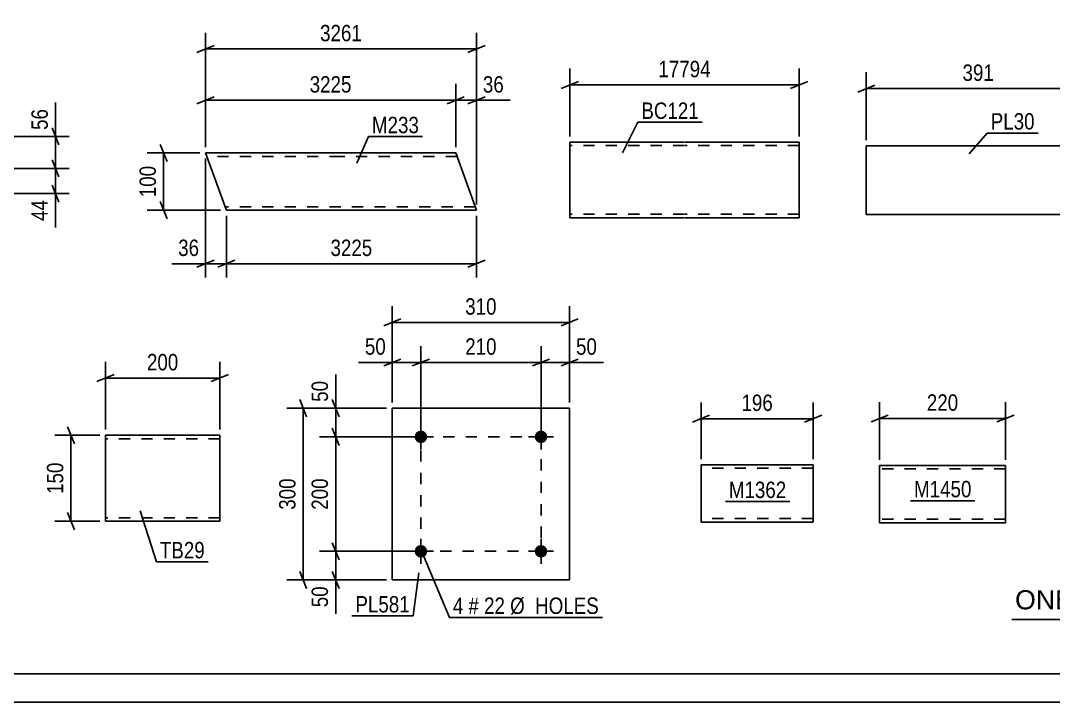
# Model space of a CAD drawing. Header units: millimetres. Extents: x 0 to 841, y 0 to 594.
# Drawn here: x 229.7 to 410.2, y 0 to 119.1 of the extents above; entities that cross this region are included whole.
import ezdxf

# ---------------------------------------------------------------- set-up
doc = ezdxf.new("R2010")
doc.units = ezdxf.units.MM
doc.linetypes.add('DXK_LINE_DOT2', pattern=[3.9198, 1.9599, -1.9599])
doc.styles.add('Arial', font='ARIAL.TTF', dxfattribs={"height": 0.2})
doc.styles.add('Arial Narrow', font='ARIALN.TTF', dxfattribs={"height": 0.2})

# ---------------------------------------------------------------- blocks, each defined once
blk = doc.blocks.new('Unknown-404166562-1135')
at = {"color": 5, "linetype": 'Continuous'}
for p, q in [((5, 5), (836, 5)), ((0, 0), (841, 0))]:
    blk.add_line(p, q, dxfattribs=at)
blk = doc.blocks.new('Unknown-404166562-55464')
at = {"color": 7, "linetype": 'Continuous'}
blk.add_line((403, 14.5), (473, 14.5), dxfattribs=at)
at = {"color": 7, "style": 'Arial'}
blk.add_text('ONE-TRUSS MARKED AS TR31', height=3.3428, dxfattribs=at).set_placement((403.54, 16.25))
blk = doc.blocks.new('Part-404166562-3563 - 3547')
at = {"color": 2, "linetype": 'Continuous'}
for p, q in [((377.53, 97.24), (377.53, 85.24)), ((416.67, 97.24), (377.53, 97.24)), ((416.67, 85.24), (416.67, 97.24)), ((377.53, 85.24), (416.67, 85.24))]:
    blk.add_line(p, q, dxfattribs=at)
blk = doc.blocks.new('Part-404166562-3443 - 3437')
at = {"color": 2, "linetype": 'Continuous'}
for p, q in [((244.5, 46.66), (244.5, 45.46)), ((264.5, 46.66), (244.5, 46.66)), ((244.5, 32.4), (244.5, 45.46)), ((264.5, 46.66), (264.5, 46.57)), ((264.5, 46.57), (264.5, 45.46)), ((264.5, 31.66), (264.5, 45.46)), ((244.5, 31.75), (244.5, 32.4)), ((244.5, 31.66), (244.5, 31.75)), ((264.5, 31.66), (244.5, 31.66))]:
    blk.add_line(p, q, dxfattribs=at)
at = {"color": 7, "linetype": 'DXK_LINE_DOT2'}
for p, q in [((264.5, 46.06), (244.5, 46.06)), ((264.5, 46.66), (264.5, 46.66)), ((264.5, 45.46), (264.5, 46.31)), ((244.5, 32.4), (244.5, 32.01)), ((244.5, 32.26), (244.5, 32.31)), ((264.5, 32.26), (244.5, 32.26)), ((244.5, 31.66), (244.5, 31.66)), ((264.5, 32.26), (264.5, 32.31))]:
    blk.add_line(p, q, dxfattribs=at)
blk = doc.blocks.new('Part-404166562-4142 - 4136')
at = {"color": 2, "linetype": 'Continuous'}
for p, q in [((265.6, 86.09), (262, 96)), ((285.64, 96), (262, 96)), ((305.74, 96), (285.74, 96)), ((309.38, 86), (305.74, 96)), ((265.64, 86), (265.6, 86.09)), ((265.64, 86), (285.64, 86)), ((285.74, 86), (309.38, 86))]:
    blk.add_line(p, q, dxfattribs=at)
at = {"color": 7, "linetype": 'DXK_LINE_DOT2'}
for p, q in [((285.64, 95.4), (262.22, 95.4)), ((305.96, 95.4), (285.74, 95.4)), ((285.64, 86.6), (265.42, 86.6)), ((309.16, 86.6), (285.74, 86.6))]:
    blk.add_line(p, q, dxfattribs=at)
blk = doc.blocks.new('Part-404166562-3143 - 3135')
at = {"color": 2, "linetype": 'Continuous'}
for p, q in [((345.7, 97.88), (325.7, 97.88)), ((325.7, 84.77), (325.7, 97.88)), ((365.8, 97.88), (345.8, 97.88)), ((365.8, 97.88), (365.8, 97.78)), ((365.8, 97.78), (365.8, 96.68)), ((365.8, 96.68), (365.8, 85.88)), ((365.8, 84.68), (365.8, 85.88)), ((325.7, 84.68), (325.7, 84.77)), ((345.7, 84.68), (325.7, 84.68)), ((365.8, 84.68), (345.8, 84.68))]:
    blk.add_line(p, q, dxfattribs=at)
at = {"color": 7, "linetype": 'DXK_LINE_DOT2'}
for p, q in [((365.8, 96.68), (365.8, 97.52)), ((345.7, 97.28), (325.7, 97.28)), ((365.8, 97.28), (345.8, 97.28)), ((325.7, 85.28), (325.7, 85.32)), ((345.7, 85.28), (325.7, 85.28)), ((365.8, 85.28), (345.8, 85.28)), ((365.8, 85.32), (365.8, 85.65)), ((365.8, 85.28), (365.8, 85.32))]:
    blk.add_line(p, q, dxfattribs=at)
blk = doc.blocks.new('Part-404166562-54112 - 54111')
at = {"color": 2, "linetype": 'Continuous'}
for p, q in [((294.66, 51.39), (294.66, 21.39)), ((294.66, 51.39), (325.66, 51.39)), ((325.66, 51.39), (325.66, 21.39)), ((294.66, 21.39), (325.66, 21.39))]:
    blk.add_line(p, q, dxfattribs=at)
blk = doc.blocks.new('Bolt-404166562-54113 - 54111')
at = {"linetype": 'Continuous'}
for points in [[(300.76, 26.39, -1), (298.56, 26.39, -1)], [(321.76, 26.39, -1), (319.56, 26.39, -1)]]:
    blk.add_hatch(color=1, dxfattribs=at).paths.add_polyline_path(points)
at = {"color": 1, "linetype": 'Continuous'}
for p, q in [((299.66, 28.59), (299.66, 24.19)), ((320.66, 28.59), (320.66, 24.19)), ((297.46, 26.39), (301.86, 26.39)), ((318.46, 26.39), (322.86, 26.39))]:
    blk.add_line(p, q, dxfattribs=at)
blk = doc.blocks.new('Bolt-404166562-54114 - 54111')
at = {"linetype": 'Continuous'}
for points in [[(300.76, 46.39, -1), (298.56, 46.39, -1)], [(321.76, 46.39, -1), (319.56, 46.39, -1)]]:
    blk.add_hatch(color=1, dxfattribs=at).paths.add_polyline_path(points)
at = {"color": 1, "linetype": 'Continuous'}
for p, q in [((299.66, 48.59), (299.66, 44.19)), ((320.66, 48.59), (320.66, 44.19)), ((297.46, 46.39), (301.86, 46.39)), ((318.46, 46.39), (322.86, 46.39))]:
    blk.add_line(p, q, dxfattribs=at)
blk = doc.blocks.new('Part-404166562-54121 - 54120')
at = {"color": 2, "linetype": 'Continuous'}
for p, q in [((368.25, 41.5), (348.64, 41.5)), ((348.64, 41.5), (348.64, 31.59)), ((368.25, 41.5), (368.25, 31.5)), ((348.64, 31.5), (348.64, 31.59)), ((368.25, 31.5), (348.64, 31.5))]:
    blk.add_line(p, q, dxfattribs=at)
at = {"color": 7, "linetype": 'DXK_LINE_DOT2'}
for p, q in [((368.25, 40.9), (348.64, 40.9)), ((348.64, 32.1), (348.64, 32.15)), ((368.25, 32.1), (348.64, 32.1)), ((368.25, 32.1), (368.25, 32.15))]:
    blk.add_line(p, q, dxfattribs=at)
blk = doc.blocks.new('Part-404166562-54149 - 54148')
at = {"color": 2, "linetype": 'Continuous'}
for p, q in [((401.86, 41.38), (379.86, 41.38)), ((379.86, 41.38), (379.86, 31.48)), ((401.86, 41.38), (401.86, 31.38)), ((379.86, 31.38), (379.86, 31.48)), ((401.86, 31.38), (379.86, 31.38))]:
    blk.add_line(p, q, dxfattribs=at)
at = {"color": 7, "linetype": 'DXK_LINE_DOT2'}
for p, q in [((401.86, 40.78), (379.86, 40.78)), ((401.86, 41.29), (401.86, 41.38)), ((379.86, 31.98), (379.86, 32.03)), ((401.86, 31.98), (379.86, 31.98)), ((401.86, 31.98), (401.86, 32.03))]:
    blk.add_line(p, q, dxfattribs=at)
blk = doc.blocks.new('Rectangle-404166562-54883 - 54111')
at = {"color": 1, "linetype": 'DXK_LINE_DOT2'}
blk.add_lwpolyline([(299.66, 46.39), (320.66, 46.39), (320.66, 26.39), (299.66, 26.39), (299.66, 46.39)], close=True, dxfattribs=at)
blk = doc.blocks.new('StraightDimension-404166562-3565 - 3547')
at = {"color": 7, "linetype": 'Continuous'}
for p, q in [((377.53, 98.24), (377.53, 110.09)), ((416.67, 98.24), (416.67, 110.09)), ((379.03, 107.84), (376.03, 106.64)), ((377.53, 107.24), (416.67, 107.24)), ((415.17, 106.64), (418.17, 107.84))]:
    blk.add_line(p, q, dxfattribs=at)
at = {"color": 0}
blk.add_wipeout([(400.44, 107.99), (400.44, 112.19), (393.76, 112.19), (393.76, 107.99)], dxfattribs=at)
at = {"color": 3, "style": 'Arial Narrow'}
blk.add_text('391', height=2.863, dxfattribs=at).set_placement((394.36, 108.59))
blk = doc.blocks.new('StraightDimension-404166562-2038 - 1853')
at = {"color": 7, "linetype": 'Continuous'}
for p, q in [((235.17, 100.39), (236.37, 97.39)), ((216.46, 98.89), (238.17, 98.89)), ((235.77, 93.3), (235.77, 98.89)), ((236.37, 91.8), (235.17, 94.8)), ((223.8, 93.3), (238.17, 93.3))]:
    blk.add_line(p, q, dxfattribs=at)
at = {"color": 0}
blk.add_wipeout([(235.02, 104.27), (230.82, 104.27), (230.82, 99.42), (235.02, 99.42)], dxfattribs=at)
at = {"color": 7, "linetype": 'Continuous'}
blk.add_line((235.77, 98.89), (235.77, 104.8), dxfattribs=at)
blk.add_line((235.77, 98.89), (235.77, 104.8), dxfattribs=at)
at = {"color": 3, "style": 'Arial Narrow'}
blk.add_text('56', height=2.863, rotation=90.0002, dxfattribs=at).set_placement((234.42, 100.02))
blk = doc.blocks.new('StraightDimension-404166562-2057 - 1853')
at = {"color": 7, "linetype": 'Continuous'}
for p, q in [((235.17, 94.8), (236.37, 91.8)), ((223.8, 93.3), (238.17, 93.3)), ((235.77, 88.89), (235.77, 93.3)), ((236.37, 87.39), (235.17, 90.39)), ((222.43, 88.89), (238.17, 88.89))]:
    blk.add_line(p, q, dxfattribs=at)
at = {"color": 0}
blk.add_wipeout([(235.02, 88.37), (230.82, 88.37), (230.82, 83.51), (235.02, 83.51)], dxfattribs=at)
at = {"color": 7, "linetype": 'Continuous'}
blk.add_line((235.77, 88.89), (235.77, 82.99), dxfattribs=at)
blk.add_line((235.77, 88.89), (235.77, 82.99), dxfattribs=at)
at = {"color": 3, "style": 'Arial Narrow'}
blk.add_text('44', height=2.863, rotation=90.0002, dxfattribs=at).set_placement((234.42, 84.11))
blk = doc.blocks.new('StraightDimension-404166562-3446 - 3437')
at = {"color": 7, "linetype": 'Continuous'}
for p, q in [((239.08, 45.16), (237.88, 48.16)), ((243.5, 46.66), (235.63, 46.66)), ((238.48, 31.66), (238.48, 46.66)), ((237.88, 33.16), (239.08, 30.16)), ((243.5, 31.66), (235.63, 31.66))]:
    blk.add_line(p, q, dxfattribs=at)
at = {"color": 0}
blk.add_wipeout([(237.73, 42.51), (233.53, 42.51), (233.53, 35.82), (237.73, 35.82)], dxfattribs=at)
at = {"color": 3, "style": 'Arial Narrow'}
blk.add_text('150', height=2.863, rotation=90.0002, dxfattribs=at).set_placement((237.13, 36.42))
blk = doc.blocks.new('StraightDimension-404166562-3457 - 3437')
at = {"color": 7, "linetype": 'Continuous'}
for p, q in [((244.5, 47.66), (244.5, 59.51)), ((264.5, 47.66), (264.5, 59.51)), ((246, 57.26), (243, 56.06)), ((244.5, 56.66), (264.5, 56.66)), ((263, 56.06), (266, 57.26))]:
    blk.add_line(p, q, dxfattribs=at)
at = {"color": 0}
blk.add_wipeout([(257.84, 57.41), (257.84, 61.61), (251.16, 61.61), (251.16, 57.41)], dxfattribs=at)
at = {"color": 3, "style": 'Arial Narrow'}
blk.add_text('200', height=2.863, dxfattribs=at).set_placement((251.76, 58.01))
blk = doc.blocks.new('StraightDimension-404166562-4208 - 4136')
at = {"color": 7, "linetype": 'Continuous'}
for p, q in [((262, 95), (262, 74.24)), ((265.64, 85), (265.64, 74.24)), ((260.5, 76.04), (263.5, 77.24)), ((262, 76.64), (265.64, 76.64)), ((267.14, 77.24), (264.14, 76.04))]:
    blk.add_line(p, q, dxfattribs=at)
at = {"color": 0}
blk.add_wipeout([(261.47, 77.39), (261.47, 81.59), (256.62, 81.59), (256.62, 77.39)], dxfattribs=at)
at = {"color": 7, "linetype": 'Continuous'}
blk.add_line((262, 76.64), (256.09, 76.64), dxfattribs=at)
blk.add_line((262, 76.64), (256.09, 76.64), dxfattribs=at)
at = {"color": 3, "style": 'Arial Narrow'}
blk.add_text('36', height=2.863, dxfattribs=at).set_placement((257.22, 77.99))
blk = doc.blocks.new('StraightDimension-404166562-4162 - 4136')
at = {"color": 7, "linetype": 'Continuous'}
for p, q in [((262, 97), (262, 108.05)), ((305.74, 97), (305.74, 108.05)), ((263.5, 105.8), (260.5, 104.6)), ((262, 105.2), (305.74, 105.2)), ((304.24, 104.6), (307.24, 105.8))]:
    blk.add_line(p, q, dxfattribs=at)
at = {"color": 0}
blk.add_wipeout([(288.12, 105.95), (288.12, 110.15), (279.61, 110.15), (279.61, 105.95)], dxfattribs=at)
at = {"color": 3, "style": 'Arial Narrow'}
blk.add_text('3225', height=2.863, dxfattribs=at).set_placement((280.21, 106.55))
blk = doc.blocks.new('StraightDimension-404166562-4226 - 4136')
at = {"color": 7, "linetype": 'Continuous'}
for p, q in [((261, 96), (251.82, 96)), ((254.07, 97.5), (255.27, 94.5)), ((254.67, 86), (254.67, 96)), ((255.27, 84.5), (254.07, 87.5)), ((264.64, 86), (251.82, 86))]:
    blk.add_line(p, q, dxfattribs=at)
at = {"color": 0}
blk.add_wipeout([(253.92, 94.34), (249.72, 94.34), (249.72, 87.66), (253.92, 87.66)], dxfattribs=at)
at = {"color": 3, "style": 'Arial Narrow'}
blk.add_text('100', height=2.863, rotation=90.0002, dxfattribs=at).set_placement((253.32, 88.26))
blk = doc.blocks.new('StraightDimension-404166562-4145 - 4136')
at = {"color": 7, "linetype": 'Continuous'}
for p, q in [((305.74, 97), (305.74, 108.05)), ((309.38, 87), (309.38, 108.05)), ((304.24, 104.6), (307.24, 105.8)), ((305.74, 105.2), (309.38, 105.2)), ((310.88, 105.8), (307.88, 104.6))]:
    blk.add_line(p, q, dxfattribs=at)
at = {"color": 0}
blk.add_wipeout([(314.76, 105.95), (314.76, 110.15), (309.9, 110.15), (309.9, 105.95)], dxfattribs=at)
at = {"color": 7, "linetype": 'Continuous'}
blk.add_line((309.38, 105.2), (315.28, 105.2), dxfattribs=at)
blk.add_line((309.38, 105.2), (315.28, 105.2), dxfattribs=at)
at = {"color": 3, "style": 'Arial Narrow'}
blk.add_text('36', height=2.863, dxfattribs=at).set_placement((310.5, 106.55))
blk = doc.blocks.new('StraightDimension-404166562-4180 - 4136')
at = {"color": 7, "linetype": 'Continuous'}
for p, q in [((262, 97), (262, 117.01)), ((309.38, 87), (309.38, 117.01)), ((263.5, 114.76), (260.5, 113.56)), ((262, 114.16), (309.38, 114.16)), ((307.88, 113.56), (310.88, 114.76))]:
    blk.add_line(p, q, dxfattribs=at)
at = {"color": 0}
blk.add_wipeout([(289.94, 114.91), (289.94, 119.11), (281.43, 119.11), (281.43, 114.91)], dxfattribs=at)
at = {"color": 3, "style": 'Arial Narrow'}
blk.add_text('3261', height=2.863, dxfattribs=at).set_placement((282.03, 115.51))
blk = doc.blocks.new('StraightDimension-404166562-4191 - 4136')
at = {"color": 7, "linetype": 'Continuous'}
for p, q in [((265.64, 85), (265.64, 74.24)), ((309.38, 85), (309.38, 74.24)), ((267.14, 77.24), (264.14, 76.04)), ((265.64, 76.64), (309.38, 76.64)), ((307.88, 76.04), (310.88, 77.24))]:
    blk.add_line(p, q, dxfattribs=at)
at = {"color": 0}
blk.add_wipeout([(291.76, 77.39), (291.76, 81.59), (283.25, 81.59), (283.25, 77.39)], dxfattribs=at)
at = {"color": 3, "style": 'Arial Narrow'}
blk.add_text('3225', height=2.863, dxfattribs=at).set_placement((283.85, 77.99))
blk = doc.blocks.new('StraightDimension-404166562-3146 - 3135')
at = {"color": 7, "linetype": 'Continuous'}
for p, q in [((325.7, 98.88), (325.7, 110.73)), ((365.8, 98.88), (365.8, 110.73)), ((327.2, 108.48), (324.2, 107.28)), ((364.3, 107.28), (367.3, 108.48)), ((325.7, 107.88), (365.8, 107.88))]:
    blk.add_line(p, q, dxfattribs=at)
at = {"color": 0}
blk.add_wipeout([(350.92, 108.63), (350.92, 112.83), (340.58, 112.83), (340.58, 108.63)], dxfattribs=at)
at = {"color": 3, "style": 'Arial Narrow'}
blk.add_text('17794', height=2.863, dxfattribs=at).set_placement((341.18, 109.23))
blk = doc.blocks.new('StraightDimension-404166562-54195 - 54111')
at = {"color": 7, "linetype": 'Continuous'}
for p, q in [((284.16, 52.89), (285.36, 49.89)), ((293.66, 51.39), (281.91, 51.39)), ((284.76, 46.39), (284.76, 51.39)), ((285.36, 44.89), (284.16, 47.89)), ((298.66, 46.39), (281.91, 46.39))]:
    blk.add_line(p, q, dxfattribs=at)
at = {"color": 0}
blk.add_wipeout([(284.01, 56.77), (279.81, 56.77), (279.81, 51.91), (284.01, 51.91)], dxfattribs=at)
at = {"color": 7, "linetype": 'Continuous'}
blk.add_line((284.76, 51.39), (284.76, 57.3), dxfattribs=at)
blk.add_line((284.76, 51.39), (284.76, 57.3), dxfattribs=at)
at = {"color": 3, "style": 'Arial Narrow'}
blk.add_text('50', height=2.863, rotation=90.0002, dxfattribs=at).set_placement((283.41, 52.51))
blk = doc.blocks.new('StraightDimension-404166562-54196 - 54111')
at = {"color": 7, "linetype": 'Continuous'}
for p, q in [((285.36, 44.89), (284.16, 47.89)), ((298.66, 46.39), (281.91, 46.39)), ((284.76, 26.39), (284.76, 46.39)), ((284.16, 27.89), (285.36, 24.89)), ((298.66, 26.39), (281.91, 26.39))]:
    blk.add_line(p, q, dxfattribs=at)
at = {"color": 0}
blk.add_wipeout([(284.01, 39.73), (279.81, 39.73), (279.81, 33.05), (284.01, 33.05)], dxfattribs=at)
at = {"color": 3, "style": 'Arial Narrow'}
blk.add_text('200', height=2.863, rotation=90.0002, dxfattribs=at).set_placement((283.41, 33.65))
blk = doc.blocks.new('StraightDimension-404166562-54197 - 54111')
at = {"color": 7, "linetype": 'Continuous'}
for p, q in [((284.16, 27.89), (285.36, 24.89)), ((298.66, 26.39), (281.91, 26.39)), ((284.76, 21.39), (284.76, 26.39)), ((285.36, 19.89), (284.16, 22.89)), ((293.66, 21.39), (281.91, 21.39))]:
    blk.add_line(p, q, dxfattribs=at)
at = {"color": 0}
blk.add_wipeout([(284.01, 20.86), (279.81, 20.86), (279.81, 16.01), (284.01, 16.01)], dxfattribs=at)
at = {"color": 7, "linetype": 'Continuous'}
blk.add_line((284.76, 21.39), (284.76, 15.48), dxfattribs=at)
blk.add_line((284.76, 21.39), (284.76, 15.48), dxfattribs=at)
at = {"color": 3, "style": 'Arial Narrow'}
blk.add_text('50', height=2.863, rotation=90.0002, dxfattribs=at).set_placement((283.41, 16.61))
blk = doc.blocks.new('StraightDimension-404166562-54207 - 54111')
at = {"color": 7, "linetype": 'Continuous'}
for p, q in [((279.68, 49.89), (278.48, 52.89)), ((293.66, 51.39), (276.23, 51.39)), ((279.08, 21.39), (279.08, 51.39)), ((278.48, 22.89), (279.68, 19.89)), ((293.66, 21.39), (276.23, 21.39))]:
    blk.add_line(p, q, dxfattribs=at)
at = {"color": 0}
blk.add_wipeout([(278.33, 39.73), (274.13, 39.73), (274.13, 33.05), (278.33, 33.05)], dxfattribs=at)
at = {"color": 3, "style": 'Arial Narrow'}
blk.add_text('300', height=2.863, rotation=90.0002, dxfattribs=at).set_placement((277.73, 33.65))
blk = doc.blocks.new('StraightDimension-404166562-54227 - 54111')
at = {"color": 7, "linetype": 'Continuous'}
for p, q in [((294.66, 52.39), (294.66, 69.24)), ((325.66, 52.39), (325.66, 69.24)), ((296.16, 66.99), (293.16, 65.79)), ((324.16, 65.79), (327.16, 66.99)), ((294.66, 66.39), (325.66, 66.39))]:
    blk.add_line(p, q, dxfattribs=at)
at = {"color": 0}
blk.add_wipeout([(313.5, 67.14), (313.5, 71.34), (306.81, 71.34), (306.81, 67.14)], dxfattribs=at)
at = {"color": 3, "style": 'Arial Narrow'}
blk.add_text('310', height=2.863, dxfattribs=at).set_placement((307.41, 67.74))
blk = doc.blocks.new('StraightDimension-404166562-54803 - 54111')
at = {"color": 7, "linetype": 'Continuous'}
for p, q in [((320.66, 47.39), (320.66, 62.24)), ((325.66, 52.39), (325.66, 62.24)), ((319.16, 58.79), (322.16, 59.99)), ((327.16, 59.99), (324.16, 58.79)), ((320.66, 59.39), (325.66, 59.39))]:
    blk.add_line(p, q, dxfattribs=at)
at = {"color": 0}
blk.add_wipeout([(331.04, 60.14), (331.04, 64.34), (326.18, 64.34), (326.18, 60.14)], dxfattribs=at)
at = {"color": 7, "linetype": 'Continuous'}
blk.add_line((325.66, 59.39), (331.56, 59.39), dxfattribs=at)
blk.add_line((325.66, 59.39), (331.56, 59.39), dxfattribs=at)
at = {"color": 3, "style": 'Arial Narrow'}
blk.add_text('50', height=2.863, dxfattribs=at).set_placement((326.78, 60.74))
blk = doc.blocks.new('StraightDimension-404166562-54804 - 54111')
at = {"color": 7, "linetype": 'Continuous'}
for p, q in [((299.66, 47.39), (299.66, 62.24)), ((320.66, 47.39), (320.66, 62.24)), ((301.16, 59.99), (298.16, 58.79)), ((319.16, 58.79), (322.16, 59.99)), ((299.66, 59.39), (320.66, 59.39))]:
    blk.add_line(p, q, dxfattribs=at)
at = {"color": 0}
blk.add_wipeout([(313.5, 60.14), (313.5, 64.34), (306.81, 64.34), (306.81, 60.14)], dxfattribs=at)
at = {"color": 3, "style": 'Arial Narrow'}
blk.add_text('210', height=2.863, dxfattribs=at).set_placement((307.41, 60.74))
blk = doc.blocks.new('StraightDimension-404166562-54805 - 54111')
at = {"color": 7, "linetype": 'Continuous'}
for p, q in [((294.66, 52.39), (294.66, 62.24)), ((299.66, 47.39), (299.66, 62.24)), ((293.16, 58.79), (296.16, 59.99)), ((301.16, 59.99), (298.16, 58.79)), ((294.66, 59.39), (299.66, 59.39))]:
    blk.add_line(p, q, dxfattribs=at)
at = {"color": 0}
blk.add_wipeout([(294.13, 60.14), (294.13, 64.34), (289.27, 64.34), (289.27, 60.14)], dxfattribs=at)
at = {"color": 7, "linetype": 'Continuous'}
blk.add_line((294.66, 59.39), (288.75, 59.39), dxfattribs=at)
blk.add_line((294.66, 59.39), (288.75, 59.39), dxfattribs=at)
at = {"color": 3, "style": 'Arial Narrow'}
blk.add_text('50', height=2.863, dxfattribs=at).set_placement((289.87, 60.74))
blk = doc.blocks.new('StraightDimension-404166562-54231 - 54120')
at = {"color": 7, "linetype": 'Continuous'}
for p, q in [((348.64, 42.5), (348.64, 52.41)), ((368.25, 42.5), (368.25, 52.41)), ((350.14, 50.16), (347.14, 48.96)), ((348.64, 49.56), (368.25, 49.56)), ((366.75, 48.96), (369.75, 50.16))]:
    blk.add_line(p, q, dxfattribs=at)
at = {"color": 0}
blk.add_wipeout([(361.79, 50.31), (361.79, 54.51), (355.11, 54.51), (355.11, 50.31)], dxfattribs=at)
at = {"color": 3, "style": 'Arial Narrow'}
blk.add_text('196', height=2.863, dxfattribs=at).set_placement((355.71, 50.91))
blk = doc.blocks.new('StraightDimension-404166562-54235 - 54148')
at = {"color": 7, "linetype": 'Continuous'}
for p, q in [((379.86, 42.38), (379.86, 52.45)), ((401.86, 42.38), (401.86, 52.45)), ((381.36, 50.2), (378.36, 49)), ((379.86, 49.6), (401.86, 49.6)), ((400.36, 49), (403.36, 50.2))]:
    blk.add_line(p, q, dxfattribs=at)
at = {"color": 0}
blk.add_wipeout([(394.2, 50.35), (394.2, 54.55), (387.52, 54.55), (387.52, 50.35)], dxfattribs=at)
at = {"color": 3, "style": 'Arial Narrow'}
blk.add_text('220', height=2.863, dxfattribs=at).set_placement((388.12, 50.95))
blk = doc.blocks.new('Mark-404166562-3559 - 3547')
at = {"color": 0}
blk.add_wipeout([(406.97, 100.08), (406.97, 103.08), (399.29, 103.08), (399.29, 100.08)], dxfattribs=at)
blk.add_wipeout([(406.97, 100.08), (406.97, 103.08), (399.29, 103.08), (399.29, 100.08)], dxfattribs=at)
at = {"color": 30, "linetype": 'Continuous'}
for p, q in [((395.53, 95.87), (398.69, 99.48)), ((398.69, 99.48), (407.57, 99.48))]:
    blk.add_line(p, q, dxfattribs=at)
at = {"color": 3, "style": 'Arial Narrow'}
blk.add_text('PL30', height=2.863, dxfattribs=at).set_placement((399.29, 100.08))
blk = doc.blocks.new('Mark-404166562-3439 - 3437')
at = {"color": 0}
blk.add_wipeout([(261.88, 25.16), (261.88, 28.16), (254.02, 28.16), (254.02, 25.16)], dxfattribs=at)
blk.add_wipeout([(261.88, 25.16), (261.88, 28.16), (254.02, 28.16), (254.02, 25.16)], dxfattribs=at)
at = {"color": 30, "linetype": 'Continuous'}
for p, q in [((250.56, 33.45), (253.42, 24.56)), ((253.42, 24.56), (262.48, 24.56))]:
    blk.add_line(p, q, dxfattribs=at)
at = {"color": 3, "style": 'Arial Narrow'}
blk.add_text('TB29', height=2.863, dxfattribs=at).set_placement((254.02, 25.16))
blk = doc.blocks.new('Mark-404166562-4138 - 4136')
at = {"color": 0}
blk.add_wipeout([(299.33, 99.45), (299.33, 102.45), (291.1, 102.45), (291.1, 99.45)], dxfattribs=at)
blk.add_wipeout([(299.33, 99.45), (299.33, 102.45), (291.1, 102.45), (291.1, 99.45)], dxfattribs=at)
at = {"color": 30, "linetype": 'Continuous'}
for p, q in [((288.43, 94.23), (290.5, 98.85)), ((290.5, 98.85), (299.93, 98.85))]:
    blk.add_line(p, q, dxfattribs=at)
at = {"color": 3, "style": 'Arial Narrow'}
blk.add_text('M233', height=2.863, dxfattribs=at).set_placement((291.1, 99.45))
blk = doc.blocks.new('Mark-404166562-3139 - 3135')
at = {"color": 0}
blk.add_wipeout([(348.26, 101.95), (348.26, 104.95), (338.21, 104.95), (338.21, 101.95)], dxfattribs=at)
blk.add_wipeout([(348.26, 101.95), (348.26, 104.95), (338.21, 104.95), (338.21, 101.95)], dxfattribs=at)
at = {"color": 30, "linetype": 'Continuous'}
for p, q in [((334.93, 96.03), (337.61, 101.35)), ((337.61, 101.35), (348.86, 101.35))]:
    blk.add_line(p, q, dxfattribs=at)
at = {"color": 3, "style": 'Arial Narrow'}
blk.add_text('BC121', height=2.863, dxfattribs=at).set_placement((338.21, 101.95))
blk = doc.blocks.new('MarkSet-404166562-54845 - 54111')
at = {"color": 0}
blk.add_wipeout([(307.07, 15.45), (307.07, 18.45), (305.25, 18.45), (305.25, 15.45)], dxfattribs=at)
blk.add_wipeout([(307.07, 15.45), (307.07, 18.45), (305.25, 18.45), (305.25, 15.45)], dxfattribs=at)
at = {"color": 7, "linetype": 'Continuous'}
blk.add_line((299.71, 26.59), (304.65, 14.85), dxfattribs=at)
at = {"color": 3, "style": 'Arial Narrow'}
blk.add_text('4', height=2.86, dxfattribs=at).set_placement((305.25, 15.45))
at = {"color": 0}
blk.add_wipeout([(309.8, 15.45), (309.8, 18.45), (307.97, 18.45), (307.97, 15.45)], dxfattribs=at)
blk.add_wipeout([(309.8, 15.45), (309.8, 18.45), (307.97, 18.45), (307.97, 15.45)], dxfattribs=at)
at = {"color": 3, "style": 'Arial Narrow'}
blk.add_text('#', height=2.86, dxfattribs=at).set_placement((307.97, 15.45))
at = {"color": 0}
blk.add_wipeout([(314.36, 15.45), (314.36, 18.45), (310.7, 18.45), (310.7, 15.45)], dxfattribs=at)
blk.add_wipeout([(314.36, 15.45), (314.36, 18.45), (310.7, 18.45), (310.7, 15.45)], dxfattribs=at)
at = {"color": 3, "style": 'Arial Narrow'}
blk.add_text('22', height=2.863, dxfattribs=at).set_placement((310.7, 15.45))
at = {"color": 0}
blk.add_wipeout([(330.79, 15.45), (330.79, 18.45), (315.26, 18.45), (315.26, 15.45)], dxfattribs=at)
blk.add_wipeout([(330.79, 15.45), (330.79, 18.45), (315.26, 18.45), (315.26, 15.45)], dxfattribs=at)
at = {"color": 7, "linetype": 'Continuous'}
blk.add_line((304.65, 14.85), (331.39, 14.85), dxfattribs=at)
at = {"color": 3, "style": 'Arial Narrow'}
blk.add_text('Ø  HOLES', height=2.863, dxfattribs=at).set_placement((315.26, 15.45))
blk = doc.blocks.new('Mark-404166562-54247 - 54111')
at = {"color": 0}
blk.add_wipeout([(297.71, 15.7), (297.71, 18.7), (288.21, 18.7), (288.21, 15.7)], dxfattribs=at)
blk.add_wipeout([(297.71, 15.7), (297.71, 18.7), (288.21, 18.7), (288.21, 15.7)], dxfattribs=at)
at = {"color": 30, "linetype": 'Continuous'}
for p in [(299.3, 22.6), (287.61, 15.1)]:
    blk.add_line(p, (298.31, 15.1), dxfattribs=at)
at = {"color": 3, "style": 'Arial Narrow'}
blk.add_text('PL581', height=2.863, dxfattribs=at).set_placement((288.21, 15.7))
blk = doc.blocks.new('Mark-404166562-54252 - 54120')
at = {"color": 0}
blk.add_wipeout([(363.55, 35.7), (363.55, 38.7), (353.5, 38.7), (353.5, 35.7)], dxfattribs=at)
blk.add_wipeout([(363.55, 35.7), (363.55, 38.7), (353.5, 38.7), (353.5, 35.7)], dxfattribs=at)
at = {"color": 30, "linetype": 'Continuous'}
blk.add_line((352.9, 35.1), (364.15, 35.1), dxfattribs=at)
at = {"color": 3, "style": 'Arial Narrow'}
blk.add_text('M1362', height=2.863, dxfattribs=at).set_placement((353.5, 35.7))
blk = doc.blocks.new('Mark-404166562-54255 - 54148')
at = {"color": 0}
blk.add_wipeout([(395.93, 35.83), (395.93, 38.83), (385.88, 38.83), (385.88, 35.83)], dxfattribs=at)
blk.add_wipeout([(395.93, 35.83), (395.93, 38.83), (385.88, 38.83), (385.88, 35.83)], dxfattribs=at)
at = {"color": 30, "linetype": 'Continuous'}
blk.add_line((385.28, 35.23), (396.53, 35.23), dxfattribs=at)
at = {"color": 3, "style": 'Arial Narrow'}
blk.add_text('M1450', height=2.863, dxfattribs=at).set_placement((385.88, 35.83))

msp = doc.modelspace()

# ---------------------------------------------------------------- block references
for name in ['Unknown-404166562-1135', 'Part-404166562-3143 - 3135', 'Part-404166562-4142 - 4136', 'Part-404166562-3563 - 3547', 'Part-404166562-54112 - 54111', 'Bolt-404166562-54114 - 54111', 'Part-404166562-3443 - 3437', 'Rectangle-404166562-54883 - 54111', 'Part-404166562-54121 - 54120', 'Part-404166562-54149 - 54148', 'Bolt-404166562-54113 - 54111', 'Unknown-404166562-55464']:
    msp.add_blockref(name, (0, 0))

# ---------------------------------------------------------------- next in the draw order: block references
for name in ['StraightDimension-404166562-3146 - 3135', 'StraightDimension-404166562-3565 - 3547', 'StraightDimension-404166562-4162 - 4136', 'StraightDimension-404166562-2038 - 1853', 'StraightDimension-404166562-4208 - 4136', 'StraightDimension-404166562-54195 - 54111', 'StraightDimension-404166562-54231 - 54120', 'StraightDimension-404166562-54235 - 54148', 'StraightDimension-404166562-3446 - 3437', 'Mark-404166562-54252 - 54120', 'Mark-404166562-54255 - 54148', 'Mark-404166562-3439 - 3437', 'MarkSet-404166562-54845 - 54111']:
    msp.add_blockref(name, (0, 0))

# ---------------------------------------------------------------- next in the draw order: block references
for name in ['StraightDimension-404166562-4145 - 4136', 'Mark-404166562-3139 - 3135', 'Mark-404166562-3559 - 3547', 'StraightDimension-404166562-4226 - 4136', 'StraightDimension-404166562-2057 - 1853', 'StraightDimension-404166562-3457 - 3437', 'StraightDimension-404166562-54196 - 54111']:
    msp.add_blockref(name, (0, 0))

# ---------------------------------------------------------------- next in the draw order: block references
for name in ['StraightDimension-404166562-4180 - 4136', 'StraightDimension-404166562-4191 - 4136', 'StraightDimension-404166562-54197 - 54111']:
    msp.add_blockref(name, (0, 0))

# ---------------------------------------------------------------- next in the draw order: block references
for name in ['Mark-404166562-4138 - 4136', 'StraightDimension-404166562-54207 - 54111']:
    msp.add_blockref(name, (0, 0))

# ---------------------------------------------------------------- next in the draw order: block references
for name in ['StraightDimension-404166562-54227 - 54111', 'Mark-404166562-54247 - 54111']:
    msp.add_blockref(name, (0, 0))

# ---------------------------------------------------------------- next in the draw order: block references
msp.add_blockref('StraightDimension-404166562-54803 - 54111', (0, 0))

# ---------------------------------------------------------------- next in the draw order: block references
msp.add_blockref('StraightDimension-404166562-54804 - 54111', (0, 0))

# ---------------------------------------------------------------- next in the draw order: block references
msp.add_blockref('StraightDimension-404166562-54805 - 54111', (0, 0))

doc.saveas('drawing.dxf')
